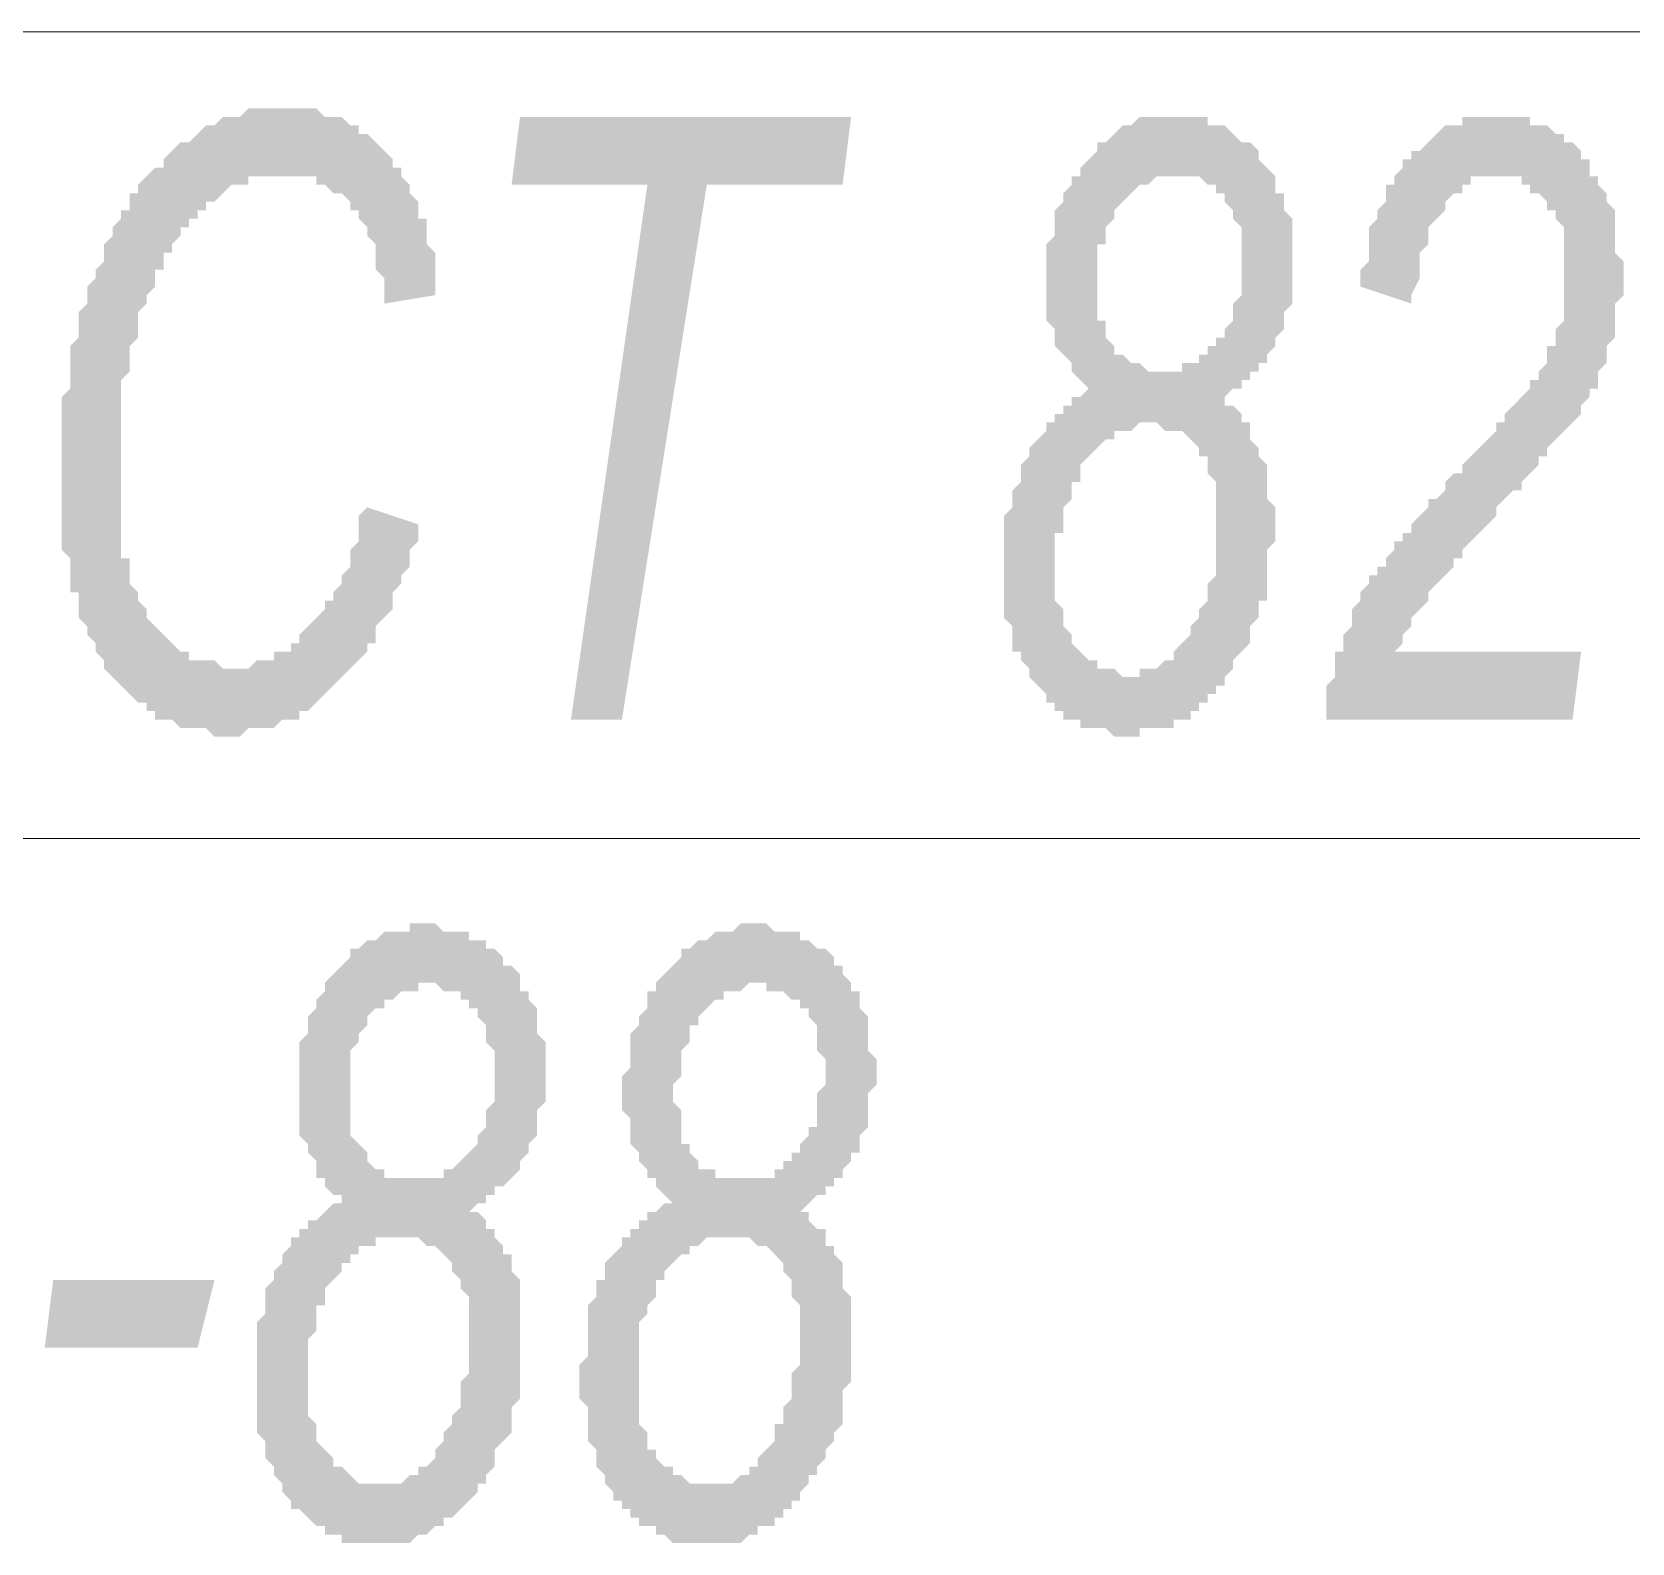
# Model space of a CAD drawing. Header units: millimetres. Extents: x 1372 to 666090, y 1285 to 31551.
# Drawn here: x 630146 to 630933, y 25952 to 26694 of the extents above; entities that cross this region are included whole.
import ezdxf

# ---------------------------------------------------------------- set-up
doc = ezdxf.new("R2010")
doc.units = ezdxf.units.MM
doc.layers.add('PDF _0', color=7, linetype='Continuous')
doc.layers.add('PDF _Аннотация - Текст_Ном._пера__1', color=7, linetype='Continuous')

msp = doc.modelspace()

# ---------------------------------------------------------------- hatches: boundary and pattern name
at = {"layer": 'PDF _Аннотация - Текст_Ном._пера__1', "transparency": 33554559}
for points in [[(630310.98, 26460.87), (630336.01, 26452.53), (630336.01, 26448.35), (630336.01, 26444.18), (630331.84, 26440.01), (630331.84, 26435.84), (630331.84, 26431.67), (630327.67, 26427.5), (630327.67, 26427.5), (630327.67, 26423.33), (630323.5, 26419.15), (630323.5, 26414.98), (630323.5, 26410.81), (630319.33, 26406.64), (630319.33, 26406.64), (630315.16, 26402.47), (630315.16, 26398.3), (630315.16, 26394.13), (630310.98, 26394.13), (630310.98, 26389.95), (630306.81, 26385.78), (630306.81, 26385.78), (630302.64, 26381.61), (630302.64, 26381.61), (630298.47, 26377.44), (630298.47, 26377.44), (630294.3, 26373.27), (630294.3, 26373.27), (630290.13, 26369.1), (630290.13, 26369.1), (630285.96, 26364.93), (630285.96, 26364.93), (630281.78, 26360.75), (630277.61, 26360.75), (630277.61, 26356.58), (630273.44, 26356.58), (630269.27, 26356.58), (630269.27, 26356.58), (630265.1, 26352.41), (630260.93, 26352.41), (630260.93, 26352.41), (630256.76, 26352.41), (630252.58, 26352.41), (630252.58, 26352.41), (630248.41, 26348.24), (630244.24, 26348.24), (630244.24, 26348.24), (630244.24, 26348.24), (630240.07, 26348.24), (630235.9, 26348.24), (630231.73, 26352.41), (630231.73, 26352.41), (630227.56, 26352.41), (630223.38, 26352.41), (630223.38, 26352.41), (630219.21, 26352.41), (630215.04, 26356.58), (630215.04, 26356.58), (630210.87, 26356.58), (630206.7, 26356.58), (630206.7, 26360.75), (630202.53, 26360.75), (630202.53, 26364.93), (630198.36, 26364.93), (630194.18, 26369.1), (630194.18, 26369.1), (630190.01, 26373.27), (630190.01, 26373.27), (630185.84, 26377.44), (630185.84, 26377.44), (630181.67, 26381.61), (630181.67, 26381.61), (630181.67, 26385.78), (630177.5, 26389.95), (630177.5, 26389.95), (630177.5, 26394.13), (630173.33, 26398.3), (630173.33, 26398.3), (630173.33, 26402.47), (630169.16, 26406.64), (630169.16, 26410.81), (630169.16, 26414.98), (630169.16, 26419.15), (630164.99, 26419.15), (630164.99, 26423.33), (630164.99, 26427.5), (630164.99, 26431.67), (630164.99, 26435.84), (630160.81, 26440.01), (630160.81, 26444.18), (630160.81, 26448.35), (630160.81, 26452.53), (630160.81, 26456.7), (630160.81, 26460.87), (630160.81, 26465.04), (630160.81, 26473.38), (630160.81, 26477.55), (630160.81, 26477.55), (630160.81, 26481.72), (630160.81, 26485.9), (630160.81, 26490.07), (630160.81, 26494.24), (630160.81, 26498.41), (630160.81, 26502.58), (630160.81, 26506.75), (630160.81, 26510.92), (630160.81, 26515.1), (630164.99, 26519.27), (630164.99, 26523.44), (630164.99, 26527.61), (630164.99, 26531.78), (630164.99, 26535.95), (630164.99, 26540.12), (630169.16, 26544.3), (630169.16, 26548.47), (630169.16, 26552.64), (630169.16, 26556.81), (630169.16, 26556.81), (630173.33, 26560.98), (630173.33, 26565.15), (630173.33, 26569.32), (630177.5, 26573.5), (630177.5, 26577.67), (630177.5, 26577.67), (630181.67, 26581.84), (630181.67, 26586.01), (630181.67, 26590.18), (630185.84, 26594.35), (630185.84, 26594.35), (630185.84, 26598.52), (630190.01, 26602.7), (630190.01, 26606.87), (630194.18, 26606.87), (630194.18, 26611.04), (630194.18, 26615.21), (630198.36, 26615.21), (630198.36, 26619.38), (630202.53, 26623.55), (630202.53, 26623.55), (630206.7, 26627.72), (630210.87, 26627.72), (630210.87, 26631.89), (630215.04, 26636.07), (630215.04, 26636.07), (630219.21, 26640.24), (630219.21, 26640.24), (630223.38, 26640.24), (630227.56, 26644.41), (630227.56, 26644.41), (630231.73, 26648.58), (630231.73, 26648.58), (630235.9, 26648.58), (630240.07, 26652.75), (630240.07, 26652.75), (630244.24, 26652.75), (630244.24, 26652.75), (630248.41, 26652.75), (630252.58, 26656.92), (630252.58, 26656.92), (630256.76, 26656.92), (630260.93, 26656.92), (630265.1, 26656.92), (630265.1, 26656.92), (630269.27, 26656.92), (630273.44, 26656.92), (630273.44, 26656.92), (630277.61, 26656.92), (630281.78, 26656.92), (630285.96, 26656.92), (630285.96, 26656.92), (630290.13, 26652.75), (630294.3, 26652.75), (630294.3, 26652.75), (630298.47, 26652.75), (630302.64, 26648.58), (630302.64, 26648.58), (630306.81, 26648.58), (630306.81, 26644.41), (630310.98, 26644.41), (630315.16, 26640.24), (630315.16, 26640.24), (630319.33, 26636.07), (630319.33, 26636.07), (630323.5, 26631.89), (630323.5, 26631.89), (630323.5, 26627.72), (630327.67, 26627.72), (630327.67, 26623.55), (630331.84, 26619.38), (630331.84, 26619.38), (630331.84, 26615.21), (630336.01, 26611.04), (630336.01, 26606.87), (630336.01, 26602.7), (630340.18, 26602.7), (630340.18, 26598.52), (630340.18, 26594.35), (630340.18, 26590.18), (630344.35, 26586.01), (630344.35, 26581.84), (630344.35, 26577.67), (630344.35, 26573.5), (630344.35, 26569.32), (630344.35, 26565.15), (630344.35, 26565.15), (630319.33, 26560.98), (630319.33, 26565.15), (630319.33, 26569.32), (630319.33, 26573.5), (630315.16, 26577.67), (630315.16, 26581.84), (630315.16, 26586.01), (630315.16, 26590.18), (630310.98, 26594.35), (630310.98, 26594.35), (630310.98, 26598.52), (630306.81, 26602.7), (630306.81, 26606.87), (630302.64, 26606.87), (630302.64, 26606.87), (630302.64, 26611.04), (630298.47, 26615.21), (630298.47, 26615.21), (630294.3, 26615.21), (630290.13, 26619.38), (630290.13, 26619.38), (630285.96, 26619.38), (630285.96, 26623.55), (630281.78, 26623.55), (630277.61, 26623.55), (630273.44, 26623.55), (630273.44, 26623.55), (630269.27, 26623.55), (630269.27, 26623.55), (630265.1, 26623.55), (630260.93, 26623.55), (630260.93, 26623.55), (630256.76, 26623.55), (630252.58, 26623.55), (630252.58, 26619.38), (630248.41, 26619.38), (630244.24, 26619.38), (630244.24, 26619.38), (630240.07, 26615.21), (630240.07, 26615.21), (630235.9, 26611.04), (630231.73, 26611.04), (630231.73, 26606.87), (630227.56, 26606.87), (630227.56, 26602.7), (630223.38, 26602.7), (630223.38, 26598.52), (630219.21, 26598.52), (630219.21, 26594.35), (630215.04, 26590.18), (630215.04, 26586.01), (630210.87, 26586.01), (630210.87, 26581.84), (630210.87, 26577.67), (630206.7, 26577.67), (630206.7, 26573.5), (630206.7, 26569.32), (630202.53, 26565.15), (630202.53, 26560.98), (630202.53, 26560.98), (630198.36, 26556.81), (630198.36, 26552.64), (630198.36, 26548.47), (630198.36, 26544.3), (630194.18, 26540.12), (630194.18, 26535.95), (630194.18, 26531.78), (630194.18, 26531.78), (630194.18, 26527.61), (630190.01, 26523.44), (630190.01, 26519.27), (630190.01, 26515.1), (630190.01, 26510.92), (630190.01, 26506.75), (630190.01, 26502.58), (630190.01, 26498.41), (630190.01, 26494.24), (630190.01, 26490.07), (630190.01, 26485.9), (630190.01, 26481.72), (630190.01, 26477.55), (630190.01, 26473.38), (630190.01, 26469.21), (630190.01, 26460.87), (630190.01, 26456.7), (630190.01, 26452.53), (630190.01, 26448.35), (630190.01, 26444.18), (630190.01, 26440.01), (630190.01, 26435.84), (630194.18, 26435.84), (630194.18, 26431.67), (630194.18, 26427.5), (630194.18, 26423.33), (630198.36, 26419.15), (630198.36, 26414.98), (630198.36, 26414.98), (630202.53, 26410.81), (630202.53, 26406.64), (630202.53, 26406.64), (630206.7, 26402.47), (630206.7, 26402.47), (630210.87, 26398.3), (630210.87, 26398.3), (630215.04, 26394.13), (630215.04, 26394.13), (630219.21, 26389.95), (630223.38, 26389.95), (630223.38, 26385.78), (630227.56, 26385.78), (630227.56, 26385.78), (630231.73, 26385.78), (630235.9, 26385.78), (630240.07, 26381.61), (630240.07, 26381.61), (630244.24, 26381.61), (630244.24, 26381.61), (630248.41, 26381.61), (630248.41, 26381.61), (630252.58, 26381.61), (630256.76, 26385.78), (630256.76, 26385.78), (630260.93, 26385.78), (630265.1, 26385.78), (630265.1, 26389.95), (630269.27, 26389.95), (630273.44, 26389.95), (630273.44, 26394.13), (630277.61, 26394.13), (630277.61, 26398.3), (630281.78, 26402.47), (630281.78, 26402.47), (630285.96, 26406.64), (630285.96, 26406.64), (630290.13, 26410.81), (630290.13, 26414.98), (630294.3, 26414.98), (630294.3, 26419.15), (630298.47, 26423.33), (630298.47, 26427.5), (630298.47, 26427.5), (630302.64, 26431.67), (630302.64, 26435.84), (630302.64, 26440.01), (630306.81, 26444.18), (630306.81, 26448.35), (630306.81, 26452.53), (630306.81, 26456.7), (630310.98, 26460.87)], [(630411.1, 26356.58), (630448.64, 26619.38), (630381.9, 26619.38), (630386.07, 26652.75), (630548.75, 26652.75), (630544.58, 26619.38), (630477.84, 26619.38), (630436.13, 26356.58)], [(630782.35, 26356.58), (630782.35, 26360.75), (630782.35, 26364.93), (630782.35, 26369.1), (630782.35, 26373.27), (630786.52, 26377.44), (630786.52, 26381.61), (630786.52, 26385.78), (630786.52, 26389.95), (630790.69, 26389.95), (630790.69, 26394.13), (630790.69, 26398.3), (630790.69, 26398.3), (630794.87, 26402.47), (630794.87, 26406.64), (630794.87, 26410.81), (630799.04, 26414.98), (630799.04, 26414.98), (630799.04, 26419.15), (630803.21, 26423.33), (630803.21, 26427.5), (630807.38, 26427.5), (630807.38, 26431.67), (630811.55, 26431.67), (630811.55, 26435.84), (630811.55, 26435.84), (630815.72, 26440.01), (630815.72, 26440.01), (630815.72, 26444.18), (630819.89, 26444.18), (630819.89, 26448.35), (630824.06, 26448.35), (630824.06, 26452.53), (630828.24, 26456.7), (630828.24, 26456.7), (630832.41, 26460.87), (630832.41, 26465.04), (630836.58, 26465.04), (630840.75, 26469.21), (630840.75, 26473.38), (630844.92, 26477.55), (630849.09, 26477.55), (630849.09, 26481.72), (630853.26, 26485.9), (630853.26, 26485.9), (630857.44, 26490.07), (630861.61, 26494.24), (630865.78, 26498.41), (630865.78, 26502.58), (630869.95, 26502.58), (630869.95, 26506.75), (630874.12, 26510.92), (630874.12, 26510.92), (630878.29, 26515.1), (630878.29, 26515.1), (630882.46, 26519.27), (630882.46, 26519.27), (630882.46, 26523.44), (630886.64, 26523.44), (630886.64, 26527.61), (630890.81, 26531.78), (630890.81, 26535.95), (630890.81, 26540.12), (630894.98, 26540.12), (630894.98, 26544.3), (630894.98, 26548.47), (630899.15, 26552.64), (630899.15, 26552.64), (630899.15, 26556.81), (630899.15, 26560.98), (630899.15, 26565.15), (630899.15, 26569.32), (630899.15, 26573.5), (630899.15, 26573.5), (630899.15, 26577.67), (630899.15, 26581.84), (630899.15, 26586.01), (630899.15, 26590.18), (630899.15, 26594.35), (630899.15, 26598.52), (630894.98, 26602.7), (630894.98, 26606.87), (630890.81, 26606.87), (630890.81, 26611.04), (630890.81, 26611.04), (630886.64, 26615.21), (630882.46, 26615.21), (630882.46, 26619.38), (630878.29, 26619.38), (630878.29, 26623.55), (630874.12, 26623.55), (630869.95, 26623.55), (630869.95, 26623.55), (630865.78, 26623.55), (630861.61, 26623.55), (630861.61, 26623.55), (630857.44, 26623.55), (630853.26, 26623.55), (630853.26, 26619.38), (630849.09, 26619.38), (630849.09, 26615.21), (630844.92, 26615.21), (630840.75, 26611.04), (630840.75, 26611.04), (630840.75, 26606.87), (630836.58, 26602.7), (630836.58, 26602.7), (630832.41, 26598.52), (630832.41, 26594.35), (630832.41, 26590.18), (630832.41, 26590.18), (630828.24, 26586.01), (630828.24, 26581.84), (630828.24, 26577.67), (630828.24, 26573.5), (630824.06, 26565.15), (630824.06, 26560.98), (630799.04, 26569.32), (630799.04, 26573.5), (630799.04, 26577.67), (630803.21, 26581.84), (630803.21, 26586.01), (630803.21, 26590.18), (630803.21, 26594.35), (630803.21, 26598.52), (630807.38, 26602.7), (630807.38, 26602.7), (630807.38, 26606.87), (630811.55, 26611.04), (630811.55, 26615.21), (630811.55, 26619.38), (630815.72, 26619.38), (630815.72, 26623.55), (630819.89, 26627.72), (630819.89, 26627.72), (630819.89, 26631.89), (630824.06, 26631.89), (630824.06, 26636.07), (630828.24, 26636.07), (630832.41, 26640.24), (630832.41, 26640.24), (630836.58, 26644.41), (630836.58, 26644.41), (630840.75, 26648.58), (630840.75, 26648.58), (630844.92, 26648.58), (630849.09, 26648.58), (630849.09, 26652.75), (630853.26, 26652.75), (630857.44, 26652.75), (630861.61, 26652.75), (630861.61, 26652.75), (630865.78, 26652.75), (630869.95, 26652.75), (630869.95, 26652.75), (630874.12, 26652.75), (630878.29, 26652.75), (630882.46, 26652.75), (630882.46, 26648.58), (630886.64, 26648.58), (630886.64, 26648.58), (630890.81, 26648.58), (630894.98, 26644.41), (630894.98, 26644.41), (630899.15, 26644.41), (630899.15, 26640.24), (630903.32, 26640.24), (630907.49, 26636.07), (630907.49, 26631.89), (630911.66, 26631.89), (630911.66, 26627.72), (630911.66, 26623.55), (630915.84, 26623.55), (630915.84, 26619.38), (630920.01, 26615.21), (630920.01, 26615.21), (630920.01, 26611.04), (630924.18, 26606.87), (630924.18, 26602.7), (630924.18, 26598.52), (630924.18, 26594.35), (630924.18, 26590.18), (630924.18, 26586.01), (630928.35, 26581.84), (630928.35, 26577.67), (630928.35, 26573.5), (630928.35, 26573.5), (630928.35, 26569.32), (630928.35, 26565.15), (630924.18, 26560.98), (630924.18, 26556.81), (630924.18, 26552.64), (630924.18, 26552.64), (630924.18, 26548.47), (630924.18, 26544.3), (630920.01, 26540.12), (630920.01, 26535.95), (630920.01, 26531.78), (630915.84, 26527.61), (630915.84, 26523.44), (630915.84, 26519.27), (630911.66, 26519.27), (630911.66, 26515.1), (630911.66, 26515.1), (630911.66, 26515.1), (630907.49, 26510.92), (630907.49, 26510.92), (630907.49, 26506.75), (630907.49, 26506.75), (630903.32, 26502.58), (630903.32, 26502.58), (630899.15, 26498.41), (630899.15, 26498.41), (630894.98, 26494.24), (630894.98, 26494.24), (630890.81, 26490.07), (630890.81, 26485.9), (630886.64, 26485.9), (630886.64, 26481.72), (630882.46, 26477.55), (630878.29, 26473.38), (630878.29, 26469.21), (630874.12, 26469.21), (630869.95, 26465.04), (630865.78, 26460.87), (630865.78, 26456.7), (630861.61, 26452.53), (630857.44, 26448.35), (630857.44, 26448.35), (630853.26, 26444.18), (630849.09, 26440.01), (630849.09, 26435.84), (630844.92, 26435.84), (630844.92, 26431.67), (630840.75, 26427.5), (630840.75, 26427.5), (630836.58, 26423.33), (630836.58, 26423.33), (630832.41, 26419.15), (630832.41, 26414.98), (630832.41, 26414.98), (630828.24, 26410.81), (630824.06, 26406.64), (630824.06, 26402.47), (630824.06, 26402.47), (630819.89, 26398.3), (630819.89, 26394.13), (630815.72, 26389.95), (630815.72, 26389.95), (630907.49, 26389.95), (630903.32, 26356.58)]]:
    msp.add_hatch(color=256, dxfattribs=at).paths.add_polyline_path(points)
h = msp.add_hatch(color=256, dxfattribs=at)
h.paths.add_polyline_path([(630665.55, 26519.27), (630665.55, 26519.27), (630661.38, 26523.44), (630661.38, 26523.44), (630657.21, 26527.61), (630657.21, 26531.78), (630653.04, 26535.95), (630653.04, 26535.95), (630648.87, 26540.12), (630648.87, 26540.12), (630648.87, 26544.3), (630648.87, 26548.47), (630644.7, 26552.64), (630644.7, 26556.81), (630644.7, 26560.98), (630644.7, 26565.15), (630644.7, 26569.32), (630644.7, 26573.5), (630644.7, 26577.67), (630644.7, 26581.84), (630644.7, 26586.01), (630644.7, 26590.18), (630644.7, 26590.18), (630648.87, 26594.35), (630648.87, 26598.52), (630648.87, 26602.7), (630648.87, 26606.87), (630653.04, 26611.04), (630653.04, 26615.21), (630653.04, 26615.21), (630657.21, 26619.38), (630657.21, 26623.55), (630661.38, 26623.55), (630661.38, 26627.72), (630665.55, 26631.89), (630665.55, 26631.89), (630669.72, 26636.07), (630669.72, 26640.24), (630673.89, 26640.24), (630673.89, 26640.24), (630678.07, 26644.41), (630678.07, 26644.41), (630682.24, 26648.58), (630686.41, 26648.58), (630686.41, 26648.58), (630690.58, 26652.75), (630690.58, 26652.75), (630694.75, 26652.75), (630698.92, 26652.75), (630703.09, 26652.75), (630703.09, 26652.75), (630707.27, 26652.75), (630711.44, 26652.75), (630711.44, 26652.75), (630715.61, 26652.75), (630719.78, 26652.75), (630723.95, 26652.75), (630723.95, 26648.58), (630728.12, 26648.58), (630732.29, 26648.58), (630732.29, 26648.58), (630736.47, 26644.41), (630736.47, 26644.41), (630740.64, 26640.24), (630744.81, 26640.24), (630744.81, 26640.24), (630748.98, 26636.07), (630748.98, 26631.89), (630748.98, 26631.89), (630753.15, 26627.72), (630753.15, 26627.72), (630757.32, 26623.55), (630757.32, 26619.38), (630757.32, 26615.21), (630761.49, 26615.21), (630761.49, 26611.04), (630761.49, 26606.87), (630765.67, 26602.7), (630765.67, 26598.52), (630765.67, 26594.35), (630765.67, 26590.18), (630765.67, 26586.01), (630765.67, 26581.84), (630765.67, 26581.84), (630765.67, 26577.67), (630765.67, 26573.5), (630765.67, 26569.32), (630765.67, 26565.15), (630765.67, 26560.98), (630761.49, 26556.81), (630761.49, 26552.64), (630761.49, 26548.47), (630757.32, 26544.3), (630757.32, 26544.3), (630757.32, 26540.12), (630757.32, 26540.12), (630753.15, 26535.95), (630753.15, 26531.78), (630748.98, 26531.78), (630748.98, 26527.61), (630744.81, 26527.61), (630744.81, 26523.44), (630740.64, 26523.44), (630740.64, 26519.27), (630736.47, 26519.27), (630732.29, 26515.1), (630732.29, 26515.1), (630732.29, 26510.92), (630736.47, 26510.92), (630740.64, 26506.75), (630740.64, 26502.58), (630744.81, 26502.58), (630744.81, 26498.41), (630744.81, 26494.24), (630748.98, 26490.07), (630748.98, 26490.07), (630748.98, 26485.9), (630753.15, 26481.72), (630753.15, 26481.72), (630753.15, 26477.55), (630753.15, 26473.38), (630753.15, 26469.21), (630753.15, 26465.04), (630757.32, 26460.87), (630757.32, 26456.7), (630757.32, 26452.53), (630757.32, 26448.35), (630757.32, 26444.18), (630753.15, 26440.01), (630753.15, 26435.84), (630753.15, 26431.67), (630753.15, 26427.5), (630753.15, 26423.33), (630753.15, 26419.15), (630753.15, 26414.98), (630748.98, 26414.98), (630748.98, 26410.81), (630748.98, 26406.64), (630744.81, 26402.47), (630744.81, 26398.3), (630744.81, 26394.13), (630740.64, 26389.95), (630740.64, 26389.95), (630736.47, 26385.78), (630736.47, 26381.61), (630736.47, 26381.61), (630732.29, 26377.44), (630732.29, 26373.27), (630728.12, 26373.27), (630728.12, 26369.1), (630723.95, 26369.1), (630723.95, 26364.93), (630719.78, 26364.93), (630719.78, 26360.75), (630715.61, 26360.75), (630715.61, 26356.58), (630711.44, 26356.58), (630707.27, 26356.58), (630707.27, 26352.41), (630703.09, 26352.41), (630698.92, 26352.41), (630698.92, 26352.41), (630694.75, 26352.41), (630690.58, 26352.41), (630690.58, 26348.24), (630686.41, 26348.24), (630682.24, 26348.24), (630678.07, 26348.24), (630678.07, 26348.24), (630673.89, 26352.41), (630669.72, 26352.41), (630669.72, 26352.41), (630665.55, 26352.41), (630661.38, 26352.41), (630661.38, 26356.58), (630657.21, 26356.58), (630653.04, 26356.58), (630653.04, 26360.75), (630648.87, 26360.75), (630648.87, 26364.93), (630644.7, 26364.93), (630644.7, 26369.1), (630640.52, 26373.27), (630640.52, 26373.27), (630636.35, 26377.44), (630636.35, 26377.44), (630636.35, 26381.61), (630632.18, 26385.78), (630632.18, 26389.95), (630628.01, 26389.95), (630628.01, 26394.13), (630628.01, 26398.3), (630628.01, 26402.47), (630623.84, 26406.64), (630623.84, 26410.81), (630623.84, 26414.98), (630623.84, 26419.15), (630623.84, 26423.33), (630623.84, 26427.5), (630623.84, 26431.67), (630623.84, 26435.84), (630623.84, 26440.01), (630623.84, 26444.18), (630623.84, 26448.35), (630623.84, 26452.53), (630623.84, 26456.7), (630628.01, 26460.87), (630628.01, 26465.04), (630628.01, 26469.21), (630628.01, 26469.21), (630632.18, 26473.38), (630632.18, 26477.55), (630632.18, 26481.72), (630636.35, 26485.9), (630636.35, 26485.9), (630636.35, 26490.07), (630640.52, 26494.24), (630640.52, 26494.24), (630644.7, 26498.41), (630644.7, 26502.58), (630648.87, 26502.58), (630648.87, 26506.75), (630653.04, 26506.75), (630653.04, 26510.92), (630657.21, 26510.92), (630657.21, 26515.1), (630661.38, 26515.1), (630665.55, 26519.27), (630665.55, 26519.27)], flags=0)
h.paths.add_polyline_path([(630669.72, 26569.32), (630669.72, 26565.15), (630669.72, 26560.98), (630669.72, 26556.81), (630669.72, 26552.64), (630673.89, 26552.64), (630673.89, 26548.47), (630673.89, 26544.3), (630678.07, 26540.12), (630678.07, 26540.12), (630678.07, 26535.95), (630682.24, 26535.95), (630686.41, 26531.78), (630686.41, 26531.78), (630690.58, 26531.78), (630690.58, 26531.78), (630694.75, 26527.61), (630698.92, 26527.61), (630703.09, 26527.61), (630703.09, 26527.61), (630703.09, 26527.61), (630707.27, 26527.61), (630711.44, 26527.61), (630711.44, 26531.78), (630715.61, 26531.78), (630719.78, 26531.78), (630719.78, 26535.95), (630723.95, 26535.95), (630723.95, 26540.12), (630728.12, 26540.12), (630728.12, 26544.3), (630732.29, 26544.3), (630732.29, 26548.47), (630732.29, 26548.47), (630736.47, 26552.64), (630736.47, 26556.81), (630736.47, 26560.98), (630740.64, 26565.15), (630740.64, 26569.32), (630740.64, 26573.5), (630740.64, 26577.67), (630740.64, 26581.84), (630740.64, 26581.84), (630740.64, 26586.01), (630740.64, 26590.18), (630740.64, 26594.35), (630740.64, 26598.52), (630736.47, 26602.7), (630736.47, 26602.7), (630736.47, 26606.87), (630732.29, 26611.04), (630732.29, 26611.04), (630732.29, 26615.21), (630728.12, 26615.21), (630728.12, 26619.38), (630723.95, 26619.38), (630719.78, 26623.55), (630719.78, 26623.55), (630715.61, 26623.55), (630711.44, 26623.55), (630707.27, 26623.55), (630707.27, 26623.55), (630707.27, 26623.55), (630703.09, 26623.55), (630698.92, 26623.55), (630698.92, 26623.55), (630694.75, 26619.38), (630690.58, 26619.38), (630690.58, 26619.38), (630686.41, 26615.21), (630686.41, 26615.21), (630682.24, 26611.04), (630682.24, 26611.04), (630678.07, 26606.87), (630678.07, 26602.7), (630673.89, 26598.52), (630673.89, 26598.52), (630673.89, 26594.35), (630673.89, 26590.18), (630669.72, 26590.18), (630669.72, 26586.01), (630669.72, 26581.84), (630669.72, 26577.67), (630669.72, 26573.5), (630669.72, 26569.32)], flags=0)
h.paths.add_polyline_path([(630648.87, 26427.5), (630648.87, 26423.33), (630648.87, 26419.15), (630648.87, 26414.98), (630653.04, 26410.81), (630653.04, 26406.64), (630653.04, 26402.47), (630653.04, 26402.47), (630653.04, 26402.47), (630657.21, 26398.3), (630657.21, 26394.13), (630661.38, 26389.95), (630661.38, 26389.95), (630665.55, 26385.78), (630665.55, 26385.78), (630669.72, 26385.78), (630669.72, 26381.61), (630673.89, 26381.61), (630678.07, 26381.61), (630678.07, 26381.61), (630682.24, 26377.44), (630686.41, 26377.44), (630686.41, 26377.44), (630690.58, 26377.44), (630690.58, 26381.61), (630694.75, 26381.61), (630694.75, 26381.61), (630698.92, 26381.61), (630703.09, 26385.78), (630703.09, 26385.78), (630707.27, 26385.78), (630707.27, 26389.95), (630711.44, 26394.13), (630711.44, 26394.13), (630715.61, 26398.3), (630715.61, 26402.47), (630719.78, 26406.64), (630719.78, 26406.64), (630719.78, 26410.81), (630723.95, 26414.98), (630723.95, 26419.15), (630723.95, 26423.33), (630728.12, 26427.5), (630728.12, 26427.5), (630728.12, 26431.67), (630728.12, 26435.84), (630728.12, 26440.01), (630728.12, 26444.18), (630728.12, 26448.35), (630728.12, 26452.53), (630728.12, 26452.53), (630728.12, 26456.7), (630728.12, 26460.87), (630728.12, 26465.04), (630728.12, 26469.21), (630728.12, 26473.38), (630723.95, 26477.55), (630723.95, 26481.72), (630723.95, 26485.9), (630719.78, 26485.9), (630719.78, 26490.07), (630719.78, 26490.07), (630715.61, 26494.24), (630715.61, 26494.24), (630711.44, 26498.41), (630707.27, 26498.41), (630707.27, 26498.41), (630703.09, 26498.41), (630698.92, 26502.58), (630698.92, 26502.58), (630694.75, 26502.58), (630690.58, 26502.58), (630690.58, 26502.58), (630686.41, 26498.41), (630682.24, 26498.41), (630682.24, 26498.41), (630678.07, 26498.41), (630678.07, 26494.24), (630673.89, 26494.24), (630669.72, 26490.07), (630669.72, 26490.07), (630665.55, 26485.9), (630665.55, 26485.9), (630661.38, 26481.72), (630661.38, 26481.72), (630661.38, 26477.55), (630661.38, 26473.38), (630657.21, 26473.38), (630657.21, 26469.21), (630657.21, 26465.04), (630653.04, 26460.87), (630653.04, 26456.7), (630653.04, 26452.53), (630653.04, 26448.35), (630648.87, 26448.35), (630648.87, 26444.18), (630648.87, 26440.01), (630648.87, 26431.67), (630648.87, 26427.5), (630648.87, 26427.5)], flags=0)
h = msp.add_hatch(color=256, dxfattribs=at)
h.paths.add_polyline_path([(630298.47, 26118.81), (630298.47, 26122.99), (630294.3, 26122.99), (630290.13, 26127.16), (630290.13, 26131.33), (630285.96, 26131.33), (630285.96, 26135.5), (630285.96, 26139.67), (630281.78, 26143.84), (630281.78, 26143.84), (630281.78, 26148.01), (630277.61, 26152.18), (630277.61, 26156.36), (630277.61, 26160.53), (630277.61, 26160.53), (630277.61, 26164.7), (630277.61, 26168.87), (630277.61, 26173.04), (630277.61, 26177.21), (630277.61, 26181.38), (630277.61, 26185.56), (630277.61, 26189.73), (630277.61, 26193.9), (630277.61, 26198.07), (630281.78, 26202.24), (630281.78, 26206.41), (630281.78, 26206.41), (630281.78, 26210.58), (630285.96, 26214.76), (630285.96, 26218.93), (630290.13, 26223.1), (630290.13, 26223.1), (630290.13, 26227.27), (630294.3, 26231.44), (630294.3, 26231.44), (630298.47, 26235.61), (630298.47, 26235.61), (630302.64, 26239.78), (630302.64, 26243.96), (630306.81, 26243.96), (630306.81, 26243.96), (630310.98, 26248.13), (630315.16, 26248.13), (630315.16, 26248.13), (630319.33, 26252.3), (630323.5, 26252.3), (630323.5, 26252.3), (630327.67, 26252.3), (630331.84, 26252.3), (630331.84, 26256.47), (630336.01, 26256.47), (630340.18, 26256.47), (630340.18, 26256.47), (630344.35, 26256.47), (630348.53, 26252.3), (630352.7, 26252.3), (630352.7, 26252.3), (630356.87, 26252.3), (630361.04, 26252.3), (630361.04, 26248.13), (630365.21, 26248.13), (630369.38, 26248.13), (630369.38, 26243.96), (630373.55, 26243.96), (630373.55, 26243.96), (630377.73, 26239.78), (630377.73, 26235.61), (630381.9, 26235.61), (630381.9, 26235.61), (630386.07, 26231.44), (630386.07, 26227.27), (630386.07, 26223.1), (630390.24, 26223.1), (630390.24, 26218.93), (630394.41, 26214.76), (630394.41, 26210.58), (630394.41, 26206.41), (630394.41, 26202.24), (630394.41, 26202.24), (630398.58, 26198.07), (630398.58, 26193.9), (630398.58, 26189.73), (630398.58, 26185.56), (630398.58, 26181.38), (630398.58, 26177.21), (630398.58, 26173.04), (630398.58, 26168.87), (630394.41, 26164.7), (630394.41, 26160.53), (630394.41, 26160.53), (630394.41, 26156.36), (630394.41, 26152.18), (630390.24, 26148.01), (630390.24, 26143.84), (630390.24, 26143.84), (630386.07, 26139.67), (630386.07, 26139.67), (630386.07, 26135.5), (630381.9, 26131.33), (630381.9, 26131.33), (630377.73, 26127.16), (630373.55, 26127.16), (630373.55, 26122.99), (630369.38, 26122.99), (630369.38, 26118.81), (630365.21, 26118.81), (630361.04, 26114.64), (630365.21, 26114.64), (630369.38, 26110.47), (630369.38, 26106.3), (630373.55, 26106.3), (630373.55, 26102.13), (630377.73, 26097.96), (630377.73, 26097.96), (630377.73, 26093.79), (630381.9, 26093.79), (630381.9, 26089.61), (630381.9, 26085.44), (630386.07, 26081.27), (630386.07, 26077.1), (630386.07, 26072.93), (630386.07, 26068.76), (630386.07, 26064.59), (630386.07, 26060.41), (630386.07, 26056.24), (630386.07, 26052.07), (630386.07, 26047.9), (630386.07, 26043.73), (630386.07, 26039.56), (630386.07, 26039.56), (630386.07, 26035.39), (630386.07, 26031.21), (630386.07, 26027.04), (630386.07, 26022.87), (630381.9, 26018.7), (630381.9, 26014.53), (630381.9, 26010.36), (630381.9, 26006.19), (630377.73, 26002.01), (630377.73, 26002.01), (630373.55, 25997.84), (630373.55, 25993.67), (630373.55, 25989.5), (630369.38, 25985.33), (630369.38, 25985.33), (630369.38, 25981.16), (630365.21, 25981.16), (630365.21, 25976.99), (630361.04, 25972.81), (630361.04, 25972.81), (630356.87, 25968.64), (630356.87, 25968.64), (630352.7, 25964.47), (630348.53, 25964.47), (630348.53, 25960.3), (630344.35, 25960.3), (630344.35, 25960.3), (630340.18, 25956.13), (630336.01, 25956.13), (630336.01, 25956.13), (630331.84, 25951.96), (630327.67, 25951.96), (630327.67, 25951.96), (630323.5, 25951.96), (630319.33, 25951.96), (630319.33, 25951.96), (630315.16, 25951.96), (630310.98, 25951.96), (630306.81, 25951.96), (630306.81, 25951.96), (630302.64, 25951.96), (630298.47, 25951.96), (630298.47, 25956.13), (630294.3, 25956.13), (630290.13, 25956.13), (630290.13, 25960.3), (630285.96, 25960.3), (630285.96, 25960.3), (630281.78, 25964.47), (630281.78, 25964.47), (630277.61, 25968.64), (630273.44, 25968.64), (630273.44, 25972.81), (630273.44, 25972.81), (630269.27, 25976.99), (630269.27, 25981.16), (630265.1, 25985.33), (630265.1, 25985.33), (630265.1, 25989.5), (630260.93, 25993.67), (630260.93, 25997.84), (630260.93, 26002.01), (630256.76, 26006.19), (630256.76, 26006.19), (630256.76, 26010.36), (630256.76, 26014.53), (630256.76, 26018.7), (630256.76, 26022.87), (630256.76, 26027.04), (630256.76, 26031.21), (630256.76, 26035.39), (630256.76, 26039.56), (630256.76, 26043.73), (630256.76, 26047.9), (630256.76, 26052.07), (630256.76, 26056.24), (630256.76, 26060.41), (630260.93, 26064.59), (630260.93, 26068.76), (630260.93, 26072.93), (630260.93, 26077.1), (630265.1, 26081.27), (630265.1, 26081.27), (630265.1, 26085.44), (630269.27, 26089.61), (630269.27, 26093.79), (630269.27, 26093.79), (630273.44, 26097.96), (630273.44, 26102.13), (630277.61, 26102.13), (630277.61, 26106.3), (630281.78, 26106.3), (630281.78, 26110.47), (630285.96, 26110.47), (630290.13, 26114.64), (630290.13, 26114.64), (630294.3, 26118.81), (630298.47, 26118.81), (630298.47, 26118.81)], flags=0)
h.paths.add_polyline_path([(630302.64, 26173.04), (630302.64, 26168.87), (630302.64, 26164.7), (630302.64, 26160.53), (630302.64, 26156.36), (630302.64, 26152.18), (630306.81, 26148.01), (630306.81, 26148.01), (630310.98, 26143.84), (630310.98, 26143.84), (630310.98, 26139.67), (630315.16, 26135.5), (630315.16, 26135.5), (630319.33, 26135.5), (630319.33, 26131.33), (630323.5, 26131.33), (630327.67, 26131.33), (630331.84, 26131.33), (630331.84, 26131.33), (630331.84, 26131.33), (630336.01, 26131.33), (630340.18, 26131.33), (630344.35, 26131.33), (630344.35, 26131.33), (630348.53, 26131.33), (630348.53, 26135.5), (630352.7, 26135.5), (630356.87, 26139.67), (630356.87, 26139.67), (630361.04, 26143.84), (630361.04, 26143.84), (630361.04, 26143.84), (630365.21, 26148.01), (630365.21, 26152.18), (630369.38, 26156.36), (630369.38, 26156.36), (630369.38, 26160.53), (630369.38, 26164.7), (630373.55, 26168.87), (630373.55, 26173.04), (630373.55, 26177.21), (630373.55, 26181.38), (630373.55, 26181.38), (630373.55, 26185.56), (630373.55, 26189.73), (630373.55, 26193.9), (630369.38, 26198.07), (630369.38, 26202.24), (630369.38, 26206.41), (630365.21, 26210.58), (630365.21, 26210.58), (630365.21, 26214.76), (630361.04, 26214.76), (630361.04, 26218.93), (630356.87, 26218.93), (630356.87, 26223.1), (630352.7, 26223.1), (630348.53, 26223.1), (630348.53, 26223.1), (630344.35, 26227.27), (630340.18, 26227.27), (630340.18, 26227.27), (630336.01, 26227.27), (630336.01, 26223.1), (630331.84, 26223.1), (630327.67, 26223.1), (630327.67, 26223.1), (630323.5, 26218.93), (630323.5, 26218.93), (630319.33, 26218.93), (630319.33, 26214.76), (630315.16, 26214.76), (630310.98, 26210.58), (630310.98, 26206.41), (630310.98, 26206.41), (630306.81, 26202.24), (630306.81, 26198.07), (630306.81, 26198.07), (630302.64, 26193.9), (630302.64, 26189.73), (630302.64, 26185.56), (630302.64, 26181.38), (630302.64, 26177.21), (630302.64, 26173.04), (630302.64, 26173.04)], flags=0)
h.paths.add_polyline_path([(630281.78, 26031.21), (630281.78, 26027.04), (630281.78, 26022.87), (630281.78, 26018.7), (630281.78, 26014.53), (630285.96, 26010.36), (630285.96, 26006.19), (630285.96, 26006.19), (630285.96, 26002.01), (630290.13, 25997.84), (630290.13, 25997.84), (630294.3, 25993.67), (630294.3, 25989.5), (630298.47, 25989.5), (630298.47, 25989.5), (630302.64, 25985.33), (630302.64, 25985.33), (630306.81, 25981.16), (630306.81, 25981.16), (630310.98, 25981.16), (630315.16, 25981.16), (630319.33, 25981.16), (630319.33, 25981.16), (630319.33, 25981.16), (630323.5, 25981.16), (630327.67, 25981.16), (630327.67, 25981.16), (630331.84, 25985.33), (630331.84, 25985.33), (630336.01, 25985.33), (630336.01, 25989.5), (630340.18, 25989.5), (630344.35, 25993.67), (630344.35, 25997.84), (630344.35, 25997.84), (630348.53, 26002.01), (630348.53, 26006.19), (630352.7, 26010.36), (630352.7, 26010.36), (630352.7, 26014.53), (630356.87, 26018.7), (630356.87, 26022.87), (630356.87, 26027.04), (630356.87, 26031.21), (630361.04, 26035.39), (630361.04, 26039.56), (630361.04, 26043.73), (630361.04, 26047.9), (630361.04, 26052.07), (630361.04, 26056.24), (630361.04, 26056.24), (630361.04, 26060.41), (630361.04, 26064.59), (630361.04, 26068.76), (630361.04, 26072.93), (630356.87, 26077.1), (630356.87, 26081.27), (630356.87, 26081.27), (630352.7, 26085.44), (630352.7, 26089.61), (630352.7, 26089.61), (630348.53, 26093.79), (630348.53, 26093.79), (630344.35, 26097.96), (630344.35, 26097.96), (630340.18, 26097.96), (630336.01, 26102.13), (630336.01, 26102.13), (630331.84, 26102.13), (630327.67, 26102.13), (630327.67, 26102.13), (630323.5, 26102.13), (630323.5, 26102.13), (630319.33, 26102.13), (630315.16, 26102.13), (630315.16, 26097.96), (630310.98, 26097.96), (630306.81, 26097.96), (630306.81, 26093.79), (630302.64, 26093.79), (630302.64, 26089.61), (630298.47, 26089.61), (630298.47, 26085.44), (630294.3, 26081.27), (630294.3, 26081.27), (630294.3, 26081.27), (630290.13, 26077.1), (630290.13, 26072.93), (630290.13, 26068.76), (630285.96, 26068.76), (630285.96, 26064.59), (630285.96, 26060.41), (630285.96, 26056.24), (630281.78, 26052.07), (630281.78, 26047.9), (630281.78, 26043.73), (630281.78, 26039.56), (630281.78, 26035.39), (630281.78, 26031.21), (630281.78, 26031.21)], flags=0)
h = msp.add_hatch(color=256, dxfattribs=at)
h.paths.add_polyline_path([(630461.15, 26118.81), (630456.98, 26122.99), (630456.98, 26122.99), (630452.81, 26127.16), (630452.81, 26131.33), (630448.64, 26131.33), (630448.64, 26135.5), (630444.47, 26139.67), (630444.47, 26143.84), (630444.47, 26143.84), (630440.3, 26148.01), (630440.3, 26152.18), (630440.3, 26156.36), (630440.3, 26160.53), (630440.3, 26160.53), (630436.13, 26164.7), (630436.13, 26168.87), (630436.13, 26173.04), (630436.13, 26177.21), (630436.13, 26181.38), (630440.3, 26185.56), (630440.3, 26189.73), (630440.3, 26193.9), (630440.3, 26198.07), (630440.3, 26202.24), (630444.47, 26206.41), (630444.47, 26206.41), (630444.47, 26210.58), (630448.64, 26214.76), (630448.64, 26218.93), (630448.64, 26223.1), (630452.81, 26223.1), (630452.81, 26227.27), (630456.98, 26231.44), (630456.98, 26231.44), (630461.15, 26235.61), (630461.15, 26235.61), (630465.33, 26239.78), (630465.33, 26243.96), (630469.5, 26243.96), (630469.5, 26243.96), (630473.67, 26248.13), (630473.67, 26248.13), (630477.84, 26248.13), (630482.01, 26252.3), (630482.01, 26252.3), (630486.18, 26252.3), (630490.35, 26252.3), (630490.35, 26252.3), (630494.53, 26256.47), (630498.7, 26256.47), (630498.7, 26256.47), (630502.87, 26256.47), (630507.04, 26256.47), (630511.21, 26252.3), (630511.21, 26252.3), (630515.38, 26252.3), (630519.55, 26252.3), (630523.72, 26252.3), (630523.72, 26248.13), (630527.9, 26248.13), (630527.9, 26248.13), (630532.07, 26243.96), (630536.24, 26243.96), (630536.24, 26243.96), (630540.41, 26239.78), (630540.41, 26235.61), (630544.58, 26235.61), (630544.58, 26235.61), (630544.58, 26231.44), (630548.75, 26227.27), (630548.75, 26223.1), (630552.92, 26223.1), (630552.92, 26218.93), (630552.92, 26214.76), (630557.1, 26210.58), (630557.1, 26206.41), (630557.1, 26202.24), (630557.1, 26202.24), (630557.1, 26198.07), (630557.1, 26193.9), (630561.27, 26189.73), (630561.27, 26185.56), (630561.27, 26181.38), (630561.27, 26177.21), (630557.1, 26173.04), (630557.1, 26168.87), (630557.1, 26164.7), (630557.1, 26160.53), (630557.1, 26160.53), (630557.1, 26156.36), (630552.92, 26152.18), (630552.92, 26148.01), (630552.92, 26143.84), (630548.75, 26143.84), (630548.75, 26139.67), (630548.75, 26139.67), (630544.58, 26135.5), (630544.58, 26131.33), (630540.41, 26131.33), (630540.41, 26127.16), (630536.24, 26127.16), (630536.24, 26122.99), (630532.07, 26122.99), (630527.9, 26118.81), (630527.9, 26118.81), (630523.72, 26114.64), (630527.9, 26114.64), (630527.9, 26110.47), (630532.07, 26106.3), (630536.24, 26106.3), (630536.24, 26102.13), (630536.24, 26097.96), (630540.41, 26097.96), (630540.41, 26093.79), (630540.41, 26093.79), (630544.58, 26089.61), (630544.58, 26085.44), (630544.58, 26081.27), (630544.58, 26077.1), (630548.75, 26072.93), (630548.75, 26068.76), (630548.75, 26064.59), (630548.75, 26060.41), (630548.75, 26056.24), (630548.75, 26052.07), (630548.75, 26047.9), (630548.75, 26043.73), (630548.75, 26039.56), (630548.75, 26039.56), (630548.75, 26035.39), (630548.75, 26031.21), (630544.58, 26027.04), (630544.58, 26022.87), (630544.58, 26018.7), (630544.58, 26014.53), (630544.58, 26010.36), (630540.41, 26006.19), (630540.41, 26002.01), (630540.41, 26002.01), (630536.24, 25997.84), (630536.24, 25993.67), (630532.07, 25989.5), (630532.07, 25985.33), (630527.9, 25985.33), (630527.9, 25981.16), (630527.9, 25981.16), (630523.72, 25976.99), (630523.72, 25972.81), (630519.55, 25972.81), (630519.55, 25968.64), (630515.38, 25968.64), (630515.38, 25964.47), (630511.21, 25964.47), (630511.21, 25960.3), (630507.04, 25960.3), (630502.87, 25960.3), (630502.87, 25956.13), (630498.7, 25956.13), (630498.7, 25956.13), (630494.53, 25951.96), (630490.35, 25951.96), (630490.35, 25951.96), (630486.18, 25951.96), (630482.01, 25951.96), (630477.84, 25951.96), (630477.84, 25951.96), (630473.67, 25951.96), (630469.5, 25951.96), (630465.33, 25951.96), (630465.33, 25951.96), (630461.15, 25951.96), (630456.98, 25956.13), (630456.98, 25956.13), (630452.81, 25956.13), (630452.81, 25960.3), (630448.64, 25960.3), (630444.47, 25960.3), (630444.47, 25964.47), (630440.3, 25964.47), (630440.3, 25968.64), (630436.13, 25968.64), (630436.13, 25972.81), (630431.95, 25972.81), (630431.95, 25976.99), (630427.78, 25981.16), (630427.78, 25985.33), (630427.78, 25985.33), (630423.61, 25989.5), (630423.61, 25993.67), (630423.61, 25997.84), (630419.44, 26002.01), (630419.44, 26006.19), (630419.44, 26006.19), (630419.44, 26010.36), (630419.44, 26014.53), (630419.44, 26018.7), (630415.27, 26022.87), (630415.27, 26027.04), (630415.27, 26031.21), (630415.27, 26035.39), (630415.27, 26039.56), (630419.44, 26043.73), (630419.44, 26047.9), (630419.44, 26052.07), (630419.44, 26056.24), (630419.44, 26060.41), (630419.44, 26064.59), (630419.44, 26068.76), (630423.61, 26072.93), (630423.61, 26077.1), (630423.61, 26081.27), (630427.78, 26081.27), (630427.78, 26085.44), (630427.78, 26089.61), (630431.95, 26093.79), (630431.95, 26093.79), (630436.13, 26097.96), (630436.13, 26102.13), (630440.3, 26102.13), (630440.3, 26106.3), (630444.47, 26106.3), (630444.47, 26110.47), (630448.64, 26110.47), (630448.64, 26114.64), (630452.81, 26114.64), (630456.98, 26118.81), (630456.98, 26118.81), (630461.15, 26118.81)], flags=0)
h.paths.add_polyline_path([(630461.15, 26173.04), (630461.15, 26168.87), (630465.33, 26164.7), (630465.33, 26160.53), (630465.33, 26156.36), (630465.33, 26152.18), (630465.33, 26148.01), (630469.5, 26148.01), (630469.5, 26143.84), (630469.5, 26143.84), (630473.67, 26139.67), (630473.67, 26135.5), (630477.84, 26135.5), (630482.01, 26135.5), (630482.01, 26131.33), (630486.18, 26131.33), (630490.35, 26131.33), (630490.35, 26131.33), (630494.53, 26131.33), (630494.53, 26131.33), (630498.7, 26131.33), (630502.87, 26131.33), (630502.87, 26131.33), (630507.04, 26131.33), (630511.21, 26131.33), (630511.21, 26135.5), (630515.38, 26135.5), (630515.38, 26139.67), (630519.55, 26139.67), (630519.55, 26143.84), (630523.72, 26143.84), (630523.72, 26143.84), (630523.72, 26148.01), (630527.9, 26152.18), (630527.9, 26156.36), (630532.07, 26156.36), (630532.07, 26160.53), (630532.07, 26164.7), (630532.07, 26168.87), (630532.07, 26173.04), (630536.24, 26177.21), (630536.24, 26181.38), (630536.24, 26181.38), (630536.24, 26185.56), (630536.24, 26189.73), (630532.07, 26193.9), (630532.07, 26198.07), (630532.07, 26202.24), (630532.07, 26206.41), (630527.9, 26210.58), (630527.9, 26210.58), (630527.9, 26214.76), (630523.72, 26214.76), (630523.72, 26218.93), (630519.55, 26218.93), (630515.38, 26223.1), (630515.38, 26223.1), (630511.21, 26223.1), (630507.04, 26223.1), (630507.04, 26227.27), (630502.87, 26227.27), (630502.87, 26227.27), (630498.7, 26227.27), (630494.53, 26223.1), (630494.53, 26223.1), (630490.35, 26223.1), (630486.18, 26223.1), (630486.18, 26218.93), (630482.01, 26218.93), (630482.01, 26218.93), (630477.84, 26214.76), (630477.84, 26214.76), (630473.67, 26210.58), (630473.67, 26206.41), (630469.5, 26206.41), (630469.5, 26202.24), (630469.5, 26198.07), (630469.5, 26198.07), (630465.33, 26193.9), (630465.33, 26189.73), (630465.33, 26185.56), (630465.33, 26181.38), (630461.15, 26177.21), (630461.15, 26173.04), (630461.15, 26173.04)], flags=0)
h.paths.add_polyline_path([(630444.47, 26031.21), (630444.47, 26027.04), (630444.47, 26022.87), (630444.47, 26018.7), (630444.47, 26014.53), (630444.47, 26010.36), (630448.64, 26006.19), (630448.64, 26006.19), (630448.64, 26002.01), (630448.64, 25997.84), (630452.81, 25997.84), (630452.81, 25993.67), (630456.98, 25989.5), (630456.98, 25989.5), (630461.15, 25989.5), (630461.15, 25985.33), (630465.33, 25985.33), (630469.5, 25981.16), (630469.5, 25981.16), (630473.67, 25981.16), (630477.84, 25981.16), (630477.84, 25981.16), (630477.84, 25981.16), (630482.01, 25981.16), (630486.18, 25981.16), (630486.18, 25981.16), (630490.35, 25981.16), (630494.53, 25985.33), (630494.53, 25985.33), (630498.7, 25985.33), (630498.7, 25989.5), (630502.87, 25989.5), (630502.87, 25993.67), (630507.04, 25997.84), (630507.04, 25997.84), (630511.21, 26002.01), (630511.21, 26006.19), (630511.21, 26010.36), (630515.38, 26010.36), (630515.38, 26014.53), (630515.38, 26018.7), (630519.55, 26022.87), (630519.55, 26027.04), (630519.55, 26031.21), (630519.55, 26035.39), (630523.72, 26039.56), (630523.72, 26043.73), (630523.72, 26047.9), (630523.72, 26052.07), (630523.72, 26056.24), (630523.72, 26056.24), (630523.72, 26060.41), (630523.72, 26064.59), (630523.72, 26068.76), (630519.55, 26072.93), (630519.55, 26077.1), (630519.55, 26081.27), (630519.55, 26081.27), (630515.38, 26085.44), (630515.38, 26089.61), (630515.38, 26089.61), (630511.21, 26093.79), (630511.21, 26093.79), (630507.04, 26097.96), (630502.87, 26097.96), (630502.87, 26097.96), (630498.7, 26102.13), (630498.7, 26102.13), (630494.53, 26102.13), (630490.35, 26102.13), (630490.35, 26102.13), (630486.18, 26102.13), (630482.01, 26102.13), (630482.01, 26102.13), (630477.84, 26102.13), (630473.67, 26097.96), (630473.67, 26097.96), (630469.5, 26097.96), (630469.5, 26093.79), (630465.33, 26093.79), (630461.15, 26089.61), (630461.15, 26089.61), (630456.98, 26085.44), (630456.98, 26081.27), (630456.98, 26081.27), (630452.81, 26081.27), (630452.81, 26077.1), (630452.81, 26072.93), (630448.64, 26068.76), (630448.64, 26068.76), (630448.64, 26064.59), (630444.47, 26060.41), (630444.47, 26056.24), (630444.47, 26052.07), (630444.47, 26047.9), (630444.47, 26043.73), (630444.47, 26039.56), (630444.47, 26035.39), (630444.47, 26031.21), (630444.47, 26031.21)], flags=0)

# ---------------------------------------------------------------- linework, layer by layer
at = {"layer": 'PDF _0', "lineweight": 18}
msp.add_lwpolyline([(638090.63, 26694.47), (619774.05, 26694.47)], close=True, dxfattribs=at)
at = {"layer": 'PDF _0', "lineweight": 9}
msp.add_lwpolyline([(627428.55, 26298.18), (631791.83, 26298.18)], dxfattribs=at)
at = {"layer": 'PDF _Аннотация - Текст_Ном._пера__1', "lineweight": 9, "transparency": 33554559}
msp.add_solid([(630152.47, 26047.9), (630156.64, 26081.27), (630227.56, 26047.9), (630235.9, 26081.27)], dxfattribs=at)

doc.saveas('drawing.dxf')
